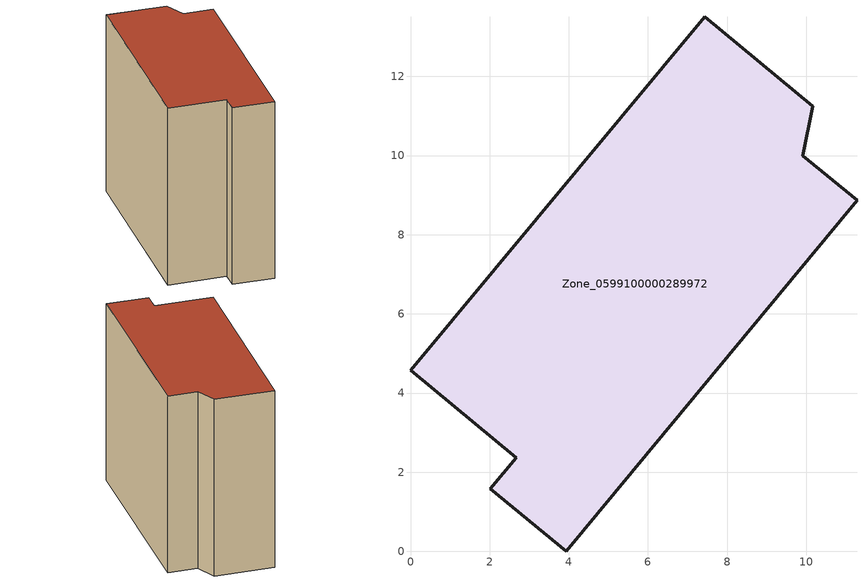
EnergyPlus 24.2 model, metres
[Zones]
Zone_0599100000289972
 floor ground (C_G): 2.02,1.58 2.67,2.37 0,4.57 7.44,13.51 10.17,11.25 9.91,10 11.28,8.87 3.94,0 z0
 wall outside (C_F): 2.67,2.37 2.02,1.58 3.94,0 11.28,8.87 9.91,10 10.17,11.25 7.44,13.51 0,4.57 2.67,2.37 z0:11.13
 roof outside (C_R): 7.44,13.51 0,4.57 2.67,2.37 2.02,1.58 3.94,0 11.28,8.87 9.91,10 10.17,11.25 z11.13
[BUILDING]
Pand.0599100000289972: North Axis=0; Terrain=City; Loads Convergence Tolerance Value=0.04; Temperature Convergence Tolerance Value=0.4; Solar Distribution=FullExterior; Maximum Number of Warmup Days=25; Minimum Number of Warmup Days=1
[Site:Location]
Rotterdam.The.Hague.AP_ZH_NLD Design_Conditions: Latitude=51.96; Longitude=4.45; Time Zone=1; Elevation=-4.5
[SITE:GROUNDTEMPERATURE:BUILDINGSURFACE]
18, 18, 18, 18, 18, 18, 18, 18, 18, 18, 18, 18
[MATERIAL] Thermal Absorptance=0.9; Solar Absorptance=0.7; Visible Absorptance=0.7
Name | Roughness | Thickness | Conductivity | Density | Specific Heat
G.TI.1946 | MediumSmooth | 0.15 | 1 | 540 | 1210
F.TI.1946 | Rough | 0.3 | 0.857143 | 1920 | 840
R.TI.1946 | MediumRough | 0.2 | 0.1 | 1500 | 1000
[CONSTRUCTION]
C_G: G.TI.1946
C_F: F.TI.1946
C_R: R.TI.1946
[ZONE]
Zone_0599100000289972: Type=1; Multiplier=1; Ceiling Height=Autocalculate; Volume=Autocalculate; Floor Area=autocalculate; Part of Total Floor Area=Yes
[ZONEINFILTRATION:DESIGNFLOWRATE]
Infil_Zone_0599100000289972: Zone or ZoneList or Space or SpaceList=Zone_0599100000289972; Schedule=AlwaysOn; Design Flow Rate Calculation Method=Flow/Area; Flow Rate per Floor Area=0.003; Constant Term Coefficient=1; Temperature Term Coefficient=0; Velocity Term Coefficient=0; Velocity Squared Term Coefficient=0
[HVACTEMPLATE:ZONE:IDEALLOADSAIRSYSTEM]
Zone_0599100000289972: Maximum Heating Supply Air Temperature=50; Minimum Cooling Supply Air Temperature=13; Maximum Heating Supply Air Humidity Ratio=0.0156; Minimum Cooling Supply Air Humidity Ratio=0.0077; Heating Limit=NoLimit; Cooling Limit=NoLimit; Dehumidification Control Type=ConstantSensibleHeatRatio; Cooling Sensible Heat Ratio=0.7; Dehumidification Setpoint=60; Humidification Control Type=None; Humidification Setpoint=30; Outdoor Air Method=None; Outdoor Air Flow Rate per Person=0.00944; Outdoor Air Flow Rate per Zone Floor Area=0; Outdoor Air Flow Rate per Zone=0; Demand Controlled Ventilation Type=None; Outdoor Air Economizer Type=NoEconomizer; Heat Recovery Type=None; Sensible Heat Recovery Effectiveness=0.7; Latent Heat Recovery Effectiveness=0.65
[ZONECONTROL:THERMOSTAT]
ThermostatControl_Zone_0599100000289972: Zone or ZoneList=Zone_0599100000289972; Control Type Schedule=DualSetpointControlType; Control 1=Thermostat_Zone_0599100000289972; Temperature Difference Between Cutout And Setpoint=0
[THERMOSTATSETPOINT:DUALSETPOINT]
Thermostat_Zone_0599100000289972: Heating Setpoint Temperature Schedule=HeatingSetpoint_Zone_0599100000289972; Cooling Setpoint Temperature Schedule=CoolingSetpoint_Zone_0599100000289972
[SCHEDULE:COMPACT]
HeatingSetpoint_Zone_0599100000289972: Through: 12/31, For: AllDays, Until: 24:00, 21
CoolingSetpoint_Zone_0599100000289972: Through: 12/31, For: AllDays, Until: 24:00, 24
DualSetpointControlType: Through: 12/31, For: AllDays, Until: 24:00, 4
AlwaysOn: Through: 12/31, For: AllDays, Until: 24:00, 1
